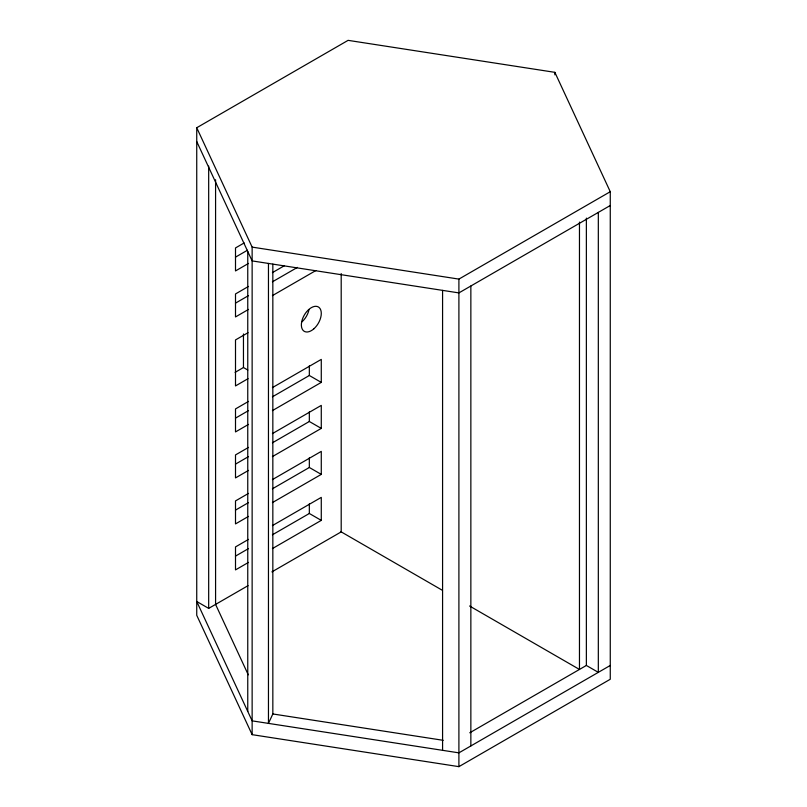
<?xml version="1.0" encoding="UTF-8"?>
<svg xmlns="http://www.w3.org/2000/svg" width="807" height="807" viewBox="0 0 807 807"><rect width="100%" height="100%" fill="white"/><g stroke="black" fill="none" stroke-linecap="round" stroke-linejoin="round"><path stroke-width="1.21" d="M272.837 264.101L272.837 713.963L268.459 723.395L268.459 263.435M196.737 127.738L348.099 40.35L554.863 72.337L610.263 191.713L610.263 679.262L458.901 766.65L252.137 734.663L196.737 615.287L196.737 127.738L252.137 247.113L252.137 734.663M244.188 242.927L235.503 247.941L235.503 270.94L248.526 263.415M235.493 257.14L247.436 250.251M248.526 286.414L235.503 293.94L235.503 316.939L248.526 309.414M272.413 272.625L284.367 265.725M235.493 303.139L248.526 295.614M272.413 281.825L297.39 267.41M272.413 295.624L315.85 270.547M248.072 332.676L235.503 339.929L235.503 385.928L248.072 378.665M235.079 372.37L243.462 367.528L247.81 370.04M252.137 247.113L458.901 279.101L610.263 191.713M248.526 401.402L235.503 408.927L235.503 431.927L248.526 424.401M272.413 387.612L321.277 359.397L321.277 382.397L272.413 410.612M235.493 418.127L248.526 410.602M272.413 396.812L309.333 375.497L321.277 382.397M610.263 205.513L458.901 292.901L252.137 260.913L196.737 141.538M248.526 447.401L235.503 454.916L235.503 477.915L248.526 470.4M272.413 433.601L321.277 405.396L321.277 428.396L272.413 456.601M235.493 464.126L248.526 456.601M272.413 442.811L309.333 421.496L321.277 428.396M248.526 493.39L235.503 500.915L235.503 523.914L248.526 516.389M272.413 479.6L321.277 451.385L321.277 474.385L272.413 502.6M235.493 510.115L248.526 502.6M272.413 488.8L309.333 467.485L321.277 474.385M248.526 539.389L235.503 546.914L235.503 569.903L248.526 562.388M272.413 525.599L321.277 497.384L321.277 520.384L272.413 548.589M235.493 556.114L248.526 548.589M272.413 534.799L309.333 513.484L321.277 520.384M610.263 665.462L458.901 752.85L252.137 720.863L196.737 601.487L208.68 608.387L248.072 585.65M271.888 571.891L341.2 531.884L341.2 273.553M469.765 732.786L586.366 665.462L598.32 672.362L598.32 212.412M272.837 713.963L443.225 740.322M340.473 531.46L442.377 590.3M469.583 606.007L579.466 669.447L579.466 222.096M248.274 674.834L215.58 604.403L215.58 179.739M586.366 218.112L586.366 665.462M554.863 72.337L554.863 74.849M470.854 286.001L470.854 745.95M458.901 279.101L458.901 766.65M442.579 290.379L442.579 750.328M309.333 365.813L309.333 375.497M309.333 411.812L309.333 421.496M309.333 457.801L309.333 467.485M309.333 503.8L309.333 513.484M247.759 251.491L247.759 711.441M243.462 333.967L243.462 367.528M208.68 166.081L208.68 608.387M308.99 309.676A14.082 8.131 -60 0 1 301.949 321.872M313.903 328.772A14.082 8.131 -60 0 0 318.362 306.953A14.082 8.131 -60 0 0 301.707 321.731A14.082 8.131 -60 0 0 313.903 328.772"/></g></svg>
